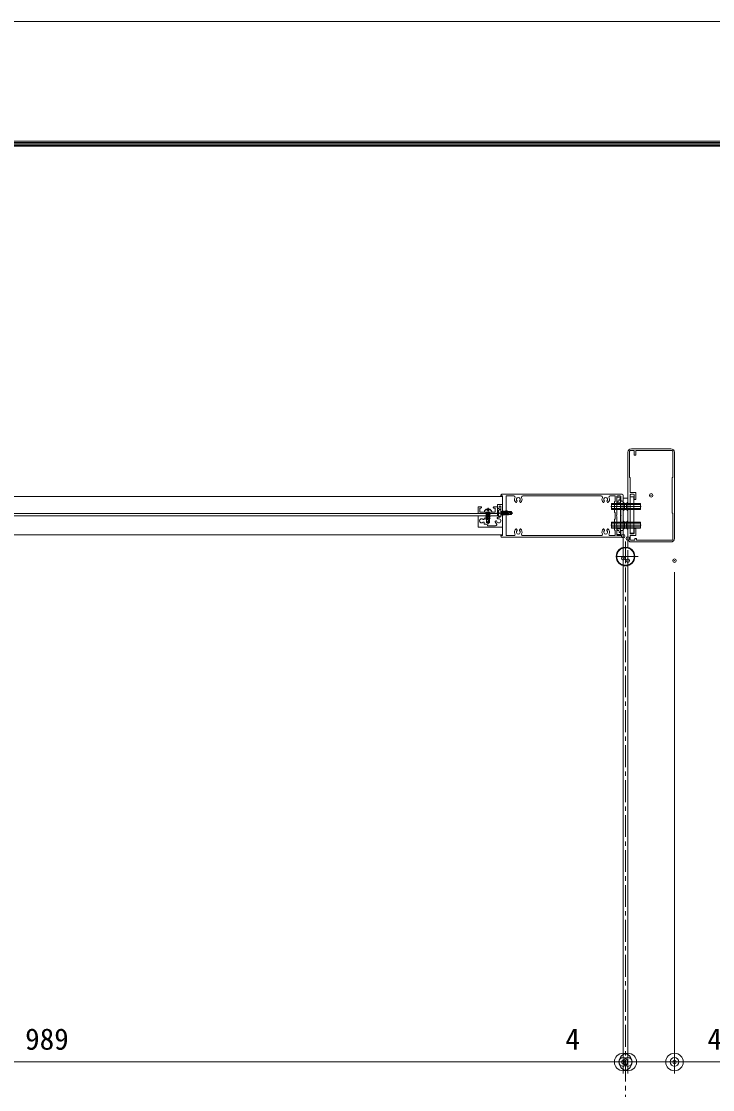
# Model space of a CAD drawing. Units: millimetres, scale not verified. Extents: x -631 to 631, y -445 to 446.
# Drawn here: x -387.5 to -268.9, y 262.1 to 445.5 of the extents above; entities that cross this region are included whole.
import ezdxf
from ezdxf.enums import TextEntityAlignment as Align

# ---------------------------------------------------------------- set-up
doc = ezdxf.new("R2010")
doc.units = ezdxf.units.MM
doc.header["$LTSCALE"] = 3
doc.header["$PDMODE"] = 32
doc.header["$PDSIZE"] = 0.6
doc.linetypes.add('USER1', pattern=[2, 1.25, -0.25, 0.25, -0.25])
for name, color, linetype, lineweight in [('0-0_0', 7, 'Continuous', 18), ('0-1_DEFPOINTS', 7, 'Continuous', 18), ('0-4_WAKU', 7, 'Continuous', 18), ('0-6_CSLAYER2', 7, 'Continuous', 18), ('0-8_CSLAYER7', 7, 'Continuous', 18), ('0-9_CSLAYER10', 7, 'Continuous', 18)]:
    doc.layers.add(name, color=color, linetype=linetype, lineweight=lineweight)
doc.layers.add('0-7_CSLAYER4', color=7, linetype='Continuous')
doc.styles.add('ＭＳ ゴシック', font='')
doc.styles.get('ＭＳ ゴシック').set_extended_font_data('MS Gothic')

# ---------------------------------------------------------------- blocks, each defined once
blk = doc.blocks.new('BLKF0016')
at = {"layer": '0-8_CSLAYER7'}
for p, q in [((146.586, 397.887), (146.586, 398.237)), ((146.586, 398.237), (147.036, 398.237)), ((146.736, 397.887), (146.736, 398.087)), ((146.736, 398.087), (146.886, 398.087)), ((146.886, 397.24), (146.886, 398.087)), ((147.036, 398.237), (147.036, 396.287)), ((144.936, 397.262), (145.656, 397.262)), ((144.936, 397.262), (144.936, 396.287)), ((145.456, 397.062), (145.456, 396.986)), ((145.456, 397.062), (145.836, 397.062)), ((145.669, 397.241), (145.656, 397.262)), ((146.586, 397.887), (146.736, 397.887)), ((144.936, 396.287), (147.036, 396.287)), ((145.421, 396.937), (145.431, 396.943)), ((145.421, 396.717), (145.431, 396.712)), ((145.456, 396.668), (145.456, 396.537)), ((145.456, 396.537), (145.636, 396.537))]:
    blk.add_line(p, q, dxfattribs=at)
for points in [[(145.703, 397.241), (145.716, 397.262), (145.836, 397.262)], [(145.736, 396.437), (145.736, 396.407), (146.439, 396.407)]]:
    blk.add_lwpolyline(points, dxfattribs=at)
for centre, radius, start, end in [((145.686, 397.252), 0.02, 212.33353, 327.66647), ((145.836, 397.162), 0.1, 0, 90), ((145.836, 397.162), 0.1, 270, 0), ((146.654, 397.068), 0.0725, 103.15579, 283.15579), ((146.711, 396.827), 0.32, 79.71344, 103.15579), ((146.786, 397.24), 0.1, 259.71344, 0), ((145.231, 396.827), 0.175, 42.83959, 317.16041), ((145.396, 396.98), 0.05, 222.83959, 300), ((145.396, 396.674), 0.05, 60, 137.16041), ((145.406, 396.986), 0.05, 300, 0), ((145.406, 396.668), 0.05, 0, 60), ((145.636, 396.437), 0.1, 0, 90), ((146.474, 396.755), 0.0725, 16.84421, 196.84421), ((146.711, 396.827), 0.32, 196.84421, 229.63241), ((146.439, 396.507), 0.1, 270, 49.63241), ((146.711, 396.827), 0.175, 196.84421, 103.15579)]:
    blk.add_arc(centre, radius, start, end, dxfattribs=at)
blk = doc.blocks.new('BLKF0017')
at = {"layer": '0-0_0', "color": 6}
for p, q in [((145.371, 397.644), (145.371, 397.582)), ((146.001, 397.582), (145.371, 397.582)), ((145.387, 397.695), (145.402, 397.717)), ((145.841, 397.582), (145.505, 397.492)), ((145.865, 397.408), (145.505, 397.312)), ((145.865, 397.229), (145.505, 397.132)), ((145.667, 397.582), (145.55, 397.551)), ((145.82, 397.53), (145.55, 397.458)), ((145.82, 397.35), (145.55, 397.277)), ((145.82, 397.17), (145.55, 397.098)), ((145.551, 397.582), (145.551, 397.551)), ((145.551, 397.458), (145.551, 397.371)), ((145.551, 397.277), (145.551, 397.191)), ((145.551, 397.098), (145.551, 397.011)), ((145.641, 397.806), (145.641, 397.74)), ((145.731, 397.806), (145.731, 397.74)), ((145.86, 397.582), (145.82, 397.53)), ((145.865, 397.408), (145.82, 397.35)), ((145.865, 397.229), (145.82, 397.17)), ((145.821, 397.53), (145.821, 397.443)), ((145.821, 397.35), (145.821, 397.263)), ((145.821, 397.17), (145.821, 397.083)), ((145.985, 397.695), (145.969, 397.717)), ((146.001, 397.644), (146.001, 397.582)), ((145.866, 397.048), (145.506, 396.952)), ((145.55, 396.675), (145.686, 396.795)), ((145.821, 396.99), (145.551, 396.917)), ((145.551, 396.917), (145.551, 396.675)), ((145.685, 396.597), (145.551, 396.675)), ((145.685, 396.597), (145.821, 396.675)), ((145.686, 396.905), (145.775, 396.825)), ((145.686, 396.795), (145.686, 396.905)), ((145.775, 396.825), (145.775, 396.649)), ((145.866, 397.048), (145.821, 396.99)), ((145.821, 396.99), (145.821, 396.675))]:
    blk.add_line(p, q, dxfattribs=at)
at = {"layer": '0-0_0', "color": 6, "linetype": 'USER1'}
blk.add_line((145.686, 397.942), (145.686, 396.546), dxfattribs=at)
at = {"layer": '0-0_0', "color": 6}
for points in [[(145.55, 397.551), (145.505, 397.492), (145.55, 397.458)], [(145.55, 397.371), (145.505, 397.312), (145.55, 397.277)], [(145.55, 397.191), (145.505, 397.132), (145.55, 397.098)], [(145.866, 397.048), (145.821, 397.083), (145.551, 397.011), (145.506, 396.952), (145.551, 396.917)], [(145.865, 397.408), (145.82, 397.443), (145.55, 397.371)], [(145.865, 397.229), (145.82, 397.263), (145.55, 397.191)]]:
    blk.add_lwpolyline(points, dxfattribs=at)
for centre, radius, start, end in [((145.461, 397.644), 0.09, 145.19182, 180), ((145.686, 397.493), 0.361, 38.23965, 141.76035), ((145.487, 397.773), 0.0266, 172.21278, 305.45038), ((145.686, 397.493), 0.316, 98.18135, 125.45117), ((145.686, 397.74), 0.045, 180, 0), ((145.686, 397.493), 0.316, 54.54794, 81.81865), ((145.884, 397.772), 0.0266, 234.54878, 7.79263), ((145.911, 397.644), 0.09, 0, 34.80818)]:
    blk.add_arc(centre, radius, start, end, dxfattribs=at)
blk = doc.blocks.new('BLKF0018')
at = {"layer": '0-0_0', "color": 6, "linetype": 'USER1'}
blk.add_line((146.526, 397.495), (147.922, 397.495), dxfattribs=at)
at = {"layer": '0-0_0', "color": 6}
for p, q in [((146.661, 397.54), (146.728, 397.54)), ((146.661, 397.45), (146.728, 397.45)), ((146.773, 397.794), (146.751, 397.779)), ((146.773, 397.196), (146.751, 397.212)), ((146.824, 397.81), (146.886, 397.81)), ((146.824, 397.18), (146.886, 397.18)), ((146.886, 397.81), (146.886, 397.18)), ((146.886, 397.67), (146.938, 397.63)), ((146.886, 397.65), (146.976, 397.315)), ((146.886, 397.476), (146.917, 397.36)), ((146.886, 397.36), (146.917, 397.36)), ((146.938, 397.63), (147.01, 397.36)), ((146.938, 397.63), (147.025, 397.63)), ((147.01, 397.36), (147.097, 397.36)), ((147.059, 397.675), (147.118, 397.63)), ((147.059, 397.675), (147.156, 397.315)), ((147.118, 397.63), (147.19, 397.36)), ((147.118, 397.63), (147.205, 397.63)), ((147.19, 397.36), (147.277, 397.36)), ((147.239, 397.675), (147.298, 397.63)), ((147.239, 397.675), (147.336, 397.315)), ((147.297, 397.63), (147.385, 397.63)), ((147.298, 397.63), (147.37, 397.36)), ((147.37, 397.36), (147.457, 397.36)), ((147.419, 397.675), (147.516, 397.315)), ((147.419, 397.675), (147.478, 397.63)), ((147.478, 397.63), (147.55, 397.36)), ((147.478, 397.63), (147.793, 397.63)), ((147.55, 397.36), (147.793, 397.36)), ((147.563, 397.495), (147.643, 397.585)), ((147.673, 397.495), (147.563, 397.495)), ((147.643, 397.585), (147.819, 397.585)), ((147.793, 397.36), (147.673, 397.495)), ((147.871, 397.495), (147.793, 397.63)), ((147.871, 397.495), (147.793, 397.36))]:
    blk.add_line(p, q, dxfattribs=at)
for points in [[(146.917, 397.36), (146.976, 397.315), (147.01, 397.36)], [(147.059, 397.675), (147.025, 397.63), (147.097, 397.36)], [(147.097, 397.36), (147.156, 397.315), (147.19, 397.36)], [(147.239, 397.675), (147.205, 397.63), (147.277, 397.36)], [(147.277, 397.36), (147.336, 397.315), (147.37, 397.36)], [(147.419, 397.675), (147.385, 397.63), (147.457, 397.36), (147.516, 397.315), (147.55, 397.36)]]:
    blk.add_lwpolyline(points, dxfattribs=at)
for centre, radius, start, end in [((146.974, 397.495), 0.361, 128.23965, 231.76035), ((146.974, 397.495), 0.316, 144.54794, 171.81865), ((146.974, 397.495), 0.316, 188.18135, 215.45117), ((146.695, 397.694), 0.0266, 324.54878, 97.79263), ((146.695, 397.297), 0.0266, 262.21278, 35.45038), ((146.728, 397.495), 0.045, 270, 90), ((146.824, 397.72), 0.09, 90, 124.80818), ((146.824, 397.27), 0.09, 235.19182, 270)]:
    blk.add_arc(centre, radius, start, end, dxfattribs=at)
blk = doc.blocks.new('EDTIP_BLACKDOT_S')
at = {"layer": '0-0_0', "lineweight": 9}
blk.add_line((0, 0), (-1, 0), dxfattribs=at)
for radius in [0.5, 0.25]:
    blk.add_circle((0, 0), radius, dxfattribs=at)
blk = doc.blocks.new('EDTIP_BLACKDOT_E')
at = {"layer": '0-0_0', "lineweight": 9}
blk.add_line((0, 0), (-1, 0), dxfattribs=at)
for radius in [0.5, 0.25]:
    blk.add_circle((0, 0), radius, dxfattribs=at)
blk = doc.blocks.new('D96')
at = {"layer": '0-0_0'}
for p, q in [((452.587, 260.681), (452.587, 174.213)), ((650.387, 260.681), (650.387, 174.213)), ((455.587, 176.213), (647.387, 176.213))]:
    blk.add_line(p, q, dxfattribs=at)
at = {"layer": '0-1_DEFPOINTS'}
for p in [(452.587, 262.681), (650.387, 262.681), (650.387, 176.213)]:
    blk.add_point(p, dxfattribs=at)
at = {"layer": '0-0_0', "xscale": 3, "yscale": 3, "rotation": 180}
blk.add_blockref('EDTIP_BLACKDOT_S', (452.587, 176.213), dxfattribs=at)
at = {"layer": '0-0_0', "xscale": 3, "yscale": 3}
blk.add_blockref('EDTIP_BLACKDOT_E', (650.387, 176.213), dxfattribs=at)
at = {"layer": '0-0_0', "style": 'ＭＳ ゴシック'}
blk.add_text('989', height=3.666, dxfattribs=at).set_placement((547.737, 177.213), align=Align.BOTTOM_LEFT)
blk = doc.blocks.new('D97')
at = {"layer": '0-0_0'}
for p, q in [((651.187, 260.281), (651.187, 174.213)), ((659.187, 260.281), (659.187, 174.213)), ((654.187, 176.213), (656.187, 176.213)), ((659.187, 176.213), (672.52, 176.213))]:
    blk.add_line(p, q, dxfattribs=at)
at = {"layer": '0-1_DEFPOINTS'}
for p in [(651.187, 262.281), (659.187, 262.281), (659.187, 176.213)]:
    blk.add_point(p, dxfattribs=at)
at = {"layer": '0-0_0', "xscale": 3, "yscale": 3, "rotation": 180}
blk.add_blockref('EDTIP_BLACKDOT_S', (651.187, 176.213), dxfattribs=at)
at = {"layer": '0-0_0', "xscale": 3, "yscale": 3}
blk.add_blockref('EDTIP_BLACKDOT_E', (659.187, 176.213), dxfattribs=at)
at = {"layer": '0-0_0', "style": 'ＭＳ ゴシック'}
blk.add_text('40', height=3.666, dxfattribs=at).set_placement((664.854, 177.213), align=Align.BOTTOM_LEFT)
blk = doc.blocks.new('BLKF0147')
at = {"layer": '0-6_CSLAYER2'}
for p, q in [((157.686, 394.548), (157.686, 402.712)), ((157.836, 402.812), (157.836, 400.562)), ((158.236, 402.862), (157.886, 402.862)), ((157.986, 403.012), (161.386, 403.012)), ((158.236, 402.862), (158.236, 402.462)), ((161.486, 402.862), (158.386, 402.862)), ((158.386, 402.862), (158.386, 402.462)), ((161.536, 400.562), (161.536, 402.812)), ((161.686, 402.712), (161.686, 395.312)), ((158.386, 402.462), (158.236, 402.462)), ((157.836, 400.562), (157.886, 400.512)), ((157.886, 400.512), (157.886, 399.262)), ((161.536, 400.562), (161.486, 400.512)), ((161.486, 400.512), (161.486, 397.512)), ((158.336, 399.262), (157.886, 399.262)), ((157.886, 399.062), (157.886, 395.712)), ((158.186, 399.112), (157.936, 399.112)), ((158.236, 399.062), (158.236, 398.662)), ((161.536, 397.462), (161.486, 397.512)), ((161.536, 395.212), (161.536, 397.462)), ((158.236, 396.162), (158.236, 395.762)), ((158.386, 396.162), (158.236, 396.162)), ((158.386, 396.162), (158.386, 395.612)), ((158.186, 395.712), (157.886, 395.712)), ((157.886, 395.562), (157.886, 395.212)), ((158.336, 395.562), (157.886, 395.562)), ((158.286, 395.312), (158.286, 395.162)), ((157.936, 395.162), (158.286, 395.162)), ((161.386, 395.012), (157.986, 395.012)), ((158.436, 395.162), (161.486, 395.162))]:
    blk.add_line(p, q, dxfattribs=at)
for points in [[(158.386, 399.212), (158.386, 398.662), (158.236, 398.662)], [(158.286, 395.312), (158.436, 395.312), (158.436, 395.162)]]:
    blk.add_lwpolyline(points, dxfattribs=at)
for centre, radius, start, end in [((157.986, 402.712), 0.3, 90, 180), ((157.886, 402.812), 0.05, 90, 180), ((161.386, 402.712), 0.3, 0, 90), ((161.486, 402.812), 0.05, 0, 90), ((157.936, 399.062), 0.05, 90, 180), ((158.186, 399.062), 0.05, 0, 90), ((158.336, 399.212), 0.05, 0, 90), ((157.986, 395.312), 0.3, 180, 270), ((158.186, 395.762), 0.05, 270, 0), ((158.336, 395.612), 0.05, 270, 0), ((161.386, 395.312), 0.3, 270, 0), ((157.936, 395.212), 0.05, 180, 270), ((161.486, 395.212), 0.05, 270, 0)]:
    blk.add_arc(centre, radius, start, end, dxfattribs=at)
at = {"layer": '0-6_CSLAYER2', "color": 5}
blk.add_point((159.686, 399.012), dxfattribs=at)
blk = doc.blocks.new('D206')
at = {"layer": '0-0_0'}
for p, q in [((650.387, 264.481), (650.387, 174.213)), ((651.187, 264.081), (651.187, 174.213)), ((647.387, 176.213), (639.054, 176.213)), ((651.187, 176.213), (650.387, 176.213)), ((654.187, 176.213), (657.187, 176.213))]:
    blk.add_line(p, q, dxfattribs=at)
at = {"layer": '0-1_DEFPOINTS'}
for p in [(650.387, 266.481), (651.187, 266.081), (650.387, 176.213)]:
    blk.add_point(p, dxfattribs=at)
at = {"layer": '0-0_0', "xscale": 3, "yscale": 3}
blk.add_blockref('EDTIP_BLACKDOT_E', (650.387, 176.213), dxfattribs=at)
at = {"layer": '0-0_0', "xscale": 3, "yscale": 3, "rotation": 180}
blk.add_blockref('EDTIP_BLACKDOT_S', (651.187, 176.213), dxfattribs=at)
at = {"layer": '0-0_0', "style": 'ＭＳ ゴシック'}
blk.add_text('4', height=3.666, dxfattribs=at).set_placement((640.47, 177.213), align=Align.BOTTOM_LEFT)

msp = doc.modelspace()

# ---------------------------------------------------------------- linework, layer by layer
at = {"layer": '0-0_0'}
for p, q in [((-304.913, 363.948), (-461.313, 363.948)), ((-304.913, 364.048), (-305.167, 364.048)), ((-284.413, 364.348), (-305.013, 364.348)), ((-304.913, 364.048), (-304.913, 357.248)), ((-304.313, 364.048), (-304.313, 357.248)), ((-302.963, 364.048), (-304.313, 364.048)), ((-302.396, 363.131), (-302.51, 362.933)), ((-302.03, 363.131), (-301.916, 362.933)), ((-287.963, 364.048), (-301.463, 364.048)), ((-287.396, 363.131), (-287.51, 362.933)), ((-287.03, 363.131), (-286.916, 362.933)), ((-285.613, 364.048), (-286.463, 364.048)), ((-285.613, 363.168), (-285.713, 363.068)), ((-285.613, 364.048), (-285.613, 363.168)), ((-285.313, 363.948), (-285.313, 362.262)), ((-284.673, 363.848), (-285.313, 363.848)), ((-284.713, 364.048), (-285.213, 364.048)), ((-285.173, 363.168), (-285.013, 363.168)), ((-284.913, 363.448), (-284.913, 363.268)), ((-284.813, 363.548), (-284.713, 363.548)), ((-284.673, 363.848), (-284.673, 357.448)), ((-284.613, 363.948), (-284.613, 363.268)), ((-284.613, 363.448), (-284.613, 363.268)), ((-284.313, 363.168), (-284.513, 363.168)), ((-284.513, 363.168), (-284.313, 363.168)), ((-284.213, 364.148), (-284.213, 363.268)), ((-283.013, 363.903), (-282.373, 363.903)), ((-282.373, 363.903), (-282.373, 357.663)), ((-309.113, 362.198), (-308.633, 362.198)), ((-309.113, 362.198), (-309.113, 361.048)), ((-308.813, 361.958), (-308.633, 361.958)), ((-308.813, 361.958), (-308.813, 361.288)), ((-308.813, 361.288), (-307.673, 361.288)), ((-307.647, 361.246), (-307.673, 361.288)), ((-307.579, 361.246), (-307.553, 361.288)), ((-307.553, 361.288), (-306.213, 361.288)), ((-306.393, 362.198), (-305.813, 362.198)), ((-306.393, 361.958), (-306.213, 361.958)), ((-306.213, 361.958), (-306.213, 361.288)), ((-305.813, 362.198), (-305.813, 360.648)), ((-283.663, 362.573), (-286.213, 362.573)), ((-283.663, 361.923), (-286.213, 361.923)), ((-283.663, 361.748), (-286.213, 361.748)), ((-285.713, 363.068), (-285.713, 361.268)), ((-285.313, 362.262), (-285.369, 362.165)), ((-285.313, 362.033), (-285.369, 362.13)), ((-285.313, 362.033), (-285.313, 360.762)), ((-285.273, 363.068), (-285.273, 362.968)), ((-285.173, 362.868), (-284.713, 362.868)), ((-284.613, 362.768), (-284.613, 360.762)), ((-284.213, 363.068), (-284.213, 360.648)), ((-284.213, 362.998), (-283.963, 362.748)), ((-284.213, 361.498), (-283.963, 361.748)), ((-283.763, 362.748), (-281.213, 362.748)), ((-283.763, 362.573), (-281.213, 362.573)), ((-283.763, 361.923), (-281.213, 361.923)), ((-283.763, 361.748), (-281.213, 361.748)), ((-283.413, 361.498), (-283.663, 361.748)), ((-460.413, 361.048), (-305.813, 361.048)), ((-460.413, 360.648), (-305.813, 360.648)), ((-309.113, 361.048), (-305.813, 361.048)), ((-285.613, 361.168), (-285.713, 361.268)), ((-285.613, 360.128), (-285.713, 360.028)), ((-285.713, 358.228), (-285.713, 360.028)), ((-285.613, 361.168), (-285.613, 360.648)), ((-285.613, 360.128), (-285.613, 360.648)), ((-285.313, 360.648), (-285.379, 360.648)), ((-285.313, 360.762), (-285.369, 360.665)), ((-285.313, 360.533), (-285.369, 360.63)), ((-285.313, 360.533), (-285.313, 359.262)), ((-284.613, 360.762), (-284.557, 360.665)), ((-284.613, 360.533), (-284.557, 360.631)), ((-284.613, 358.528), (-284.613, 360.533)), ((-284.213, 358.228), (-284.213, 360.648)), ((-284.213, 359.798), (-283.963, 359.548)), ((-283.763, 359.548), (-281.213, 359.548)), ((-283.413, 358.228), (-283.413, 360.648)), ((-302.396, 358.164), (-302.51, 358.363)), ((-302.03, 358.164), (-301.916, 358.363)), ((-287.396, 358.164), (-287.51, 358.363)), ((-287.03, 358.164), (-286.916, 358.363)), ((-283.663, 359.373), (-286.213, 359.373)), ((-283.663, 358.723), (-286.213, 358.723)), ((-283.663, 358.548), (-286.213, 358.548)), ((-285.613, 358.128), (-285.713, 358.228)), ((-285.613, 357.248), (-285.613, 358.128)), ((-285.313, 359.262), (-285.369, 359.165)), ((-285.313, 359.033), (-285.369, 359.13)), ((-285.313, 359.033), (-285.313, 357.348)), ((-285.273, 358.228), (-285.273, 358.328)), ((-285.173, 358.428), (-284.713, 358.428)), ((-285.173, 358.128), (-285.013, 358.128)), ((-284.913, 357.848), (-284.913, 358.028)), ((-284.813, 357.748), (-284.713, 357.748)), ((-284.613, 357.348), (-284.613, 358.028)), ((-284.613, 358.028), (-284.613, 357.348)), ((-284.613, 357.848), (-284.613, 358.028)), ((-284.313, 358.128), (-284.513, 358.128)), ((-284.513, 358.128), (-284.313, 358.128)), ((-284.213, 358.298), (-283.963, 358.548)), ((-284.213, 358.028), (-284.213, 357.148)), ((-283.763, 359.373), (-281.213, 359.373)), ((-283.763, 358.723), (-281.213, 358.723)), ((-283.763, 358.548), (-281.213, 358.548)), ((-283.413, 358.298), (-283.663, 358.548)), ((-283.013, 357.663), (-282.373, 357.663)), ((-304.913, 357.348), (-461.313, 357.348)), ((-304.913, 357.248), (-305.167, 357.248)), ((-284.413, 356.948), (-305.013, 356.948)), ((-302.963, 357.248), (-304.313, 357.248)), ((-287.963, 357.248), (-301.463, 357.248)), ((-285.613, 357.248), (-286.463, 357.248)), ((-284.673, 357.448), (-285.313, 357.448)), ((-284.713, 357.248), (-285.213, 357.248))]:
    msp.add_line(p, q, dxfattribs=at)
at = {"layer": '0-0_0', "linetype": 'USER1'}
for p, q in [((-282.947, 362.248), (-286.319, 362.248)), ((-284.48, 362.248), (-281.108, 362.248)), ((-282.947, 359.048), (-286.319, 359.048)), ((-284.48, 359.048), (-281.108, 359.048)), ((-283.813, 356.243), (-283.813, 351.254)), ((-285.327, 353.648), (-281.657, 353.648)), ((-283.813, 351.254), (-283.813, 207.149))]:
    msp.add_line(p, q, dxfattribs=at)
at = {"layer": '0-0_0'}
for points in [[(-283.413, 362.998), (-283.663, 362.748), (-286.213, 362.748)], [(-283.413, 359.798), (-283.663, 359.548), (-286.213, 359.548)]]:
    msp.add_lwpolyline(points, dxfattribs=at)
for radius in [1.6, 1.5]:
    msp.add_circle((-283.813, 353.648), radius, dxfattribs=at)
for centre, radius, start, end in [((-305.013, 364.148), 0.2, 90, 206.83261), ((-305.166, 364.086), 0.0378, 227.9537, 271.12276), ((-302.963, 363.848), 0.2, 331.92751, 90), ((-302.213, 363.448), 0.65, 151.92751, 235.94106), ((-302.213, 363.448), 0.35, 90, 237.30622), ((-302.413, 363.138), 0.0187, 338.01044, 60.61309), ((-302.213, 363.448), 0.35, 302.69378, 90), ((-302.013, 363.138), 0.0187, 119.38691, 201.98956), ((-302.213, 363.448), 0.65, 304.05894, 28.07249), ((-301.463, 363.848), 0.2, 90, 208.07249), ((-287.963, 363.848), 0.2, 331.92751, 90), ((-287.213, 363.448), 0.65, 151.92751, 235.94106), ((-287.213, 363.448), 0.35, 90, 237.30622), ((-287.413, 363.138), 0.0187, 338.01044, 60.61309), ((-287.213, 363.448), 0.35, 302.69378, 90), ((-287.013, 363.138), 0.0187, 119.38691, 201.98956), ((-287.213, 363.448), 0.65, 304.05894, 28.07249), ((-286.463, 363.848), 0.2, 90, 208.07249), ((-285.213, 363.948), 0.1, 90, 180), ((-285.173, 363.068), 0.1, 90, 180), ((-285.013, 363.268), 0.1, 270, 0), ((-284.813, 363.448), 0.1, 90, 180), ((-284.713, 363.948), 0.1, 0, 90), ((-284.713, 363.448), 0.1, 0, 90), ((-284.513, 363.268), 0.1, 180, 270), ((-284.513, 363.268), 0.1, 180, 270), ((-284.413, 364.148), 0.2, 0, 90), ((-284.313, 363.268), 0.1, 270, 0), ((-284.313, 363.068), 0.1, 0, 90), ((-308.633, 362.078), 0.12, 270, 90), ((-306.393, 362.078), 0.12, 90, 270), ((-302.566, 362.984), 0.076, 261.73204, 317.34872), ((-301.86, 362.984), 0.076, 222.65128, 278.26796), ((-287.566, 362.984), 0.076, 261.73204, 317.34872), ((-286.86, 362.984), 0.076, 222.65128, 278.26796), ((-285.333, 362.148), 0.04, 145.88074, 214.11926), ((-285.173, 362.968), 0.1, 180, 270), ((-284.713, 362.768), 0.1, 0, 90), ((-307.613, 361.268), 0.04, 212.33353, 327.66647), ((-285.333, 360.648), 0.04, 145.88074, 214.11926), ((-284.593, 360.648), 0.04, 324.91694, 35.08306), ((-302.213, 357.848), 0.65, 124.05894, 208.07249), ((-302.566, 358.311), 0.076, 42.65128, 98.26796), ((-302.213, 357.848), 0.35, 122.69378, 270), ((-302.413, 358.157), 0.0187, 299.38691, 21.98956), ((-302.213, 357.848), 0.35, 270, 57.30622), ((-302.013, 358.157), 0.0187, 158.01044, 240.61309), ((-301.86, 358.311), 0.076, 81.73204, 137.34872), ((-302.213, 357.848), 0.65, 331.92751, 55.94106), ((-287.213, 357.848), 0.65, 124.05894, 208.07249), ((-287.566, 358.311), 0.076, 42.65128, 98.26796), ((-287.213, 357.848), 0.35, 122.69378, 270), ((-287.413, 358.157), 0.0187, 299.38691, 21.98956), ((-287.213, 357.848), 0.35, 270, 57.30622), ((-287.013, 358.157), 0.0187, 158.01044, 240.61309), ((-286.86, 358.311), 0.076, 81.73204, 137.34872), ((-287.213, 357.848), 0.65, 331.92751, 55.94106), ((-285.333, 359.148), 0.04, 145.88074, 214.11926), ((-285.173, 358.328), 0.1, 90, 180), ((-285.173, 358.228), 0.1, 180, 270), ((-285.013, 358.028), 0.1, 0, 90), ((-284.813, 357.848), 0.1, 180, 270), ((-284.713, 358.528), 0.1, 270, 0), ((-284.713, 357.848), 0.1, 270, 0), ((-284.513, 358.028), 0.1, 90, 180), ((-284.513, 358.028), 0.1, 90, 180), ((-284.313, 358.228), 0.1, 270, 0), ((-284.313, 358.028), 0.1, 0, 90), ((-305.013, 357.148), 0.2, 153.16739, 270), ((-305.166, 357.21), 0.0378, 88.87724, 132.0463), ((-302.963, 357.448), 0.2, 270, 28.07249), ((-301.463, 357.448), 0.2, 151.92751, 270), ((-287.963, 357.448), 0.2, 270, 28.07249), ((-286.463, 357.448), 0.2, 151.92751, 270), ((-285.213, 357.348), 0.1, 180, 270), ((-284.713, 357.348), 0.1, 270, 0), ((-284.413, 357.148), 0.2, 270, 0)]:
    msp.add_arc(centre, radius, start, end, dxfattribs=at)
at = {"layer": '0-1_DEFPOINTS', "color": 5}
msp.add_line((630.756, 445.524), (-630.744, 445.524), dxfattribs=at)
at = {"layer": '0-4_WAKU'}
for p, q in [((599.706, 424.974), (-601.194, 424.974)), ((599.481, 424.749), (-600.969, 424.749)), ((599.256, 424.524), (-600.744, 424.524)), ((599.031, 424.299), (-600.519, 424.299)), ((598.806, 424.074), (-600.294, 424.074))]:
    msp.add_line(p, q, dxfattribs=at)
at = {"layer": '0-9_CSLAYER10'}
for p, q in [((-283.413, 363.648), (-284.213, 363.648)), ((-286.213, 362.748), (-286.213, 361.748)), ((-283.963, 362.748), (-283.963, 361.748)), ((-283.663, 362.748), (-283.663, 361.748)), ((-281.213, 362.748), (-281.213, 361.748)), ((-286.213, 359.548), (-286.213, 358.548)), ((-283.963, 359.548), (-283.963, 358.548)), ((-283.663, 359.548), (-283.663, 358.548)), ((-281.213, 359.548), (-281.213, 358.548)), ((-284.213, 355.219), (-284.213, 357.728))]:
    msp.add_line(p, q, dxfattribs=at)

# ---------------------------------------------------------------- block references
at = {"layer": '0-0_0', "xscale": 2, "yscale": 2}
for name, p in [('BLKF0147', (-598.785, -433.876)), ('BLKF0016', (-598.985, -433.876))]:
    msp.add_blockref(name, p, dxfattribs=at)
at = {"layer": '0-0_0'}
for name in ['D206', 'D96', 'D97']:
    msp.add_blockref(name, (-934.6, 90.667), dxfattribs=at)
at = {"layer": '0-7_CSLAYER4', "xscale": 2, "yscale": 2}
for name, p in [('BLKF0017', (-598.785, -433.876)), ('BLKF0018', (-598.985, -433.876))]:
    msp.add_blockref(name, p, dxfattribs=at)

doc.saveas('drawing.dxf')
